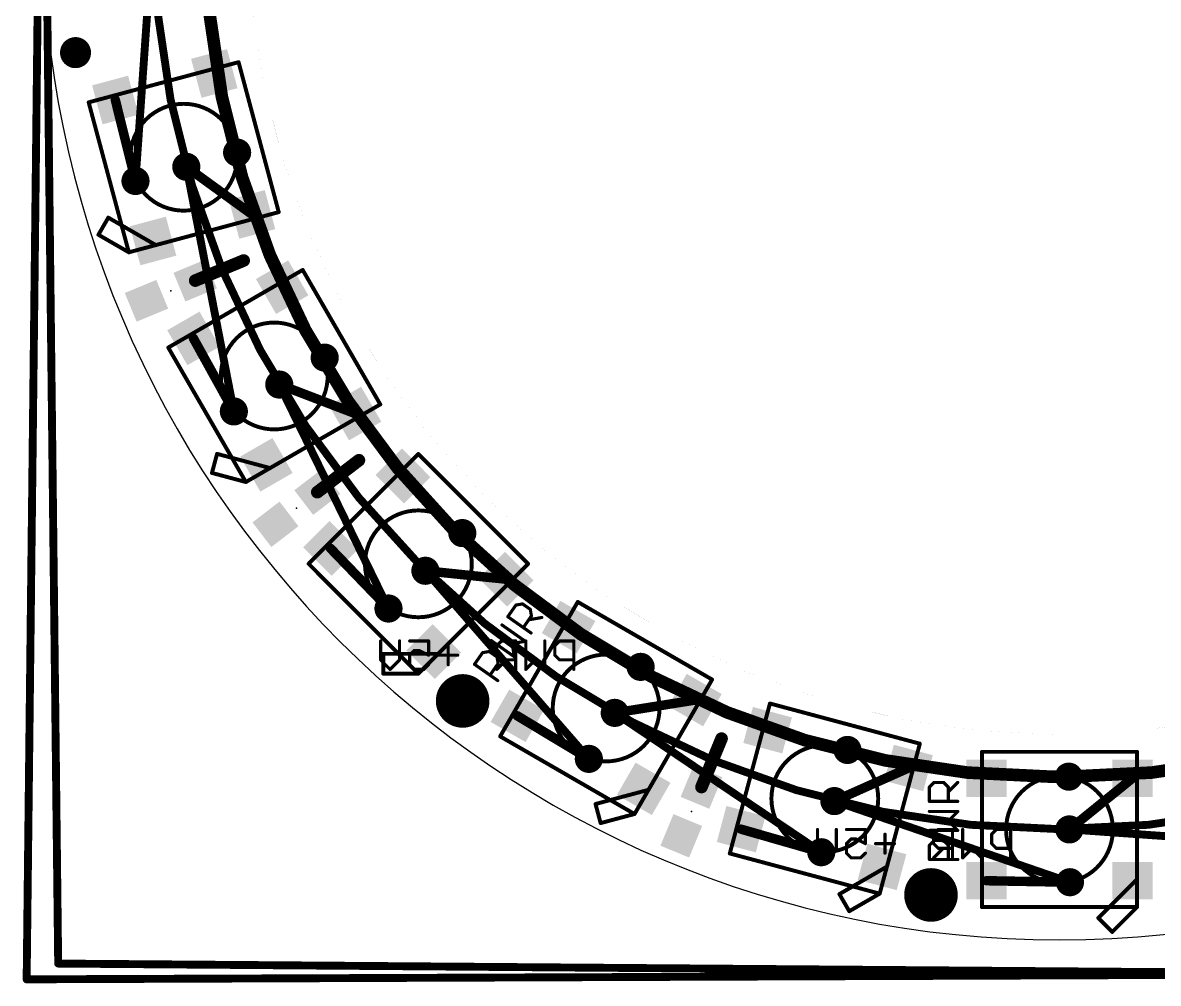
# Model space of a CAD drawing. Extents: x -33.4 to 34.4, y -34.2 to 33.7.
# Drawn here: x -33.4 to 3.18, y -34.16 to -3.23 of the extents above; entities that cross this region are included whole.
import ezdxf

# ---------------------------------------------------------------- set-up
doc = ezdxf.new("R2010")
doc.units = 0
for name, color, linetype in [('1', 22, 'CONTINUOUS'), ('16', 175, 'CONTINUOUS'), ('17', 82, 'CONTINUOUS'), ('18', 82, 'CONTINUOUS'), ('20', 7, 'CONTINUOUS'), ('21', 2, 'CONTINUOUS'), ('22', 6, 'CONTINUOUS'), ('23', 7, 'CONTINUOUS')]:
    doc.layers.add(name, color=color, linetype=linetype)

# ---------------------------------------------------------------- blocks, each defined once
blk = doc.blocks.new('RECT')
blk.add_solid([(-0.5, -0.5), (0.5, -0.5), (-0.5, 0.5), (0.5, 0.5)])
blk = doc.blocks.new('PIE')
at = {"const_width": 0.5}
blk.add_lwpolyline([(0, -0.25, 1), (0, 0.25, 1), (0, -0.25)], format="xyb", dxfattribs=at)
blk = doc.blocks.new('ROUNDP')
at = {"const_width": 0.5}
blk.add_lwpolyline([(0, -0.25, 1), (0, 0.25, 1), (0, -0.25)], format="xyb", dxfattribs=at)
blk = doc.blocks.new('ROUNDV')
at = {"const_width": 0.5}
blk.add_lwpolyline([(0, -0.25, 1), (0, 0.25, 1), (0, -0.25)], format="xyb", dxfattribs=at)

msp = doc.modelspace()

# ---------------------------------------------------------------- linework, layer by layer
at = {"layer": '1'}
for points, const_width in [([(-33.02, 33.274), (-32.258, -33.528)], 0.254), ([(-29.7678, -8.3254), (-30.4166, -5.7172)], 0.3048), ([(-26.0126, -9.4029), (-28.1305, -7.8674)], 0.3048), ([(-26.9865, -11.1783), (-27.8438, -11.5332)], 0.4064), ([(-26.2827, -10.8867), (-26.9865, -11.1783)], 0.4064), ([(-27.9006, -13.3948), (-26.5986, -15.746)], 0.3048), ([(-22.6927, -15.8152), (-25.1358, -14.8801)], 0.3048), ([(-22.5694, -17.318), (-23.1739, -17.782)], 0.4064), ([(-23.9101, -18.3469), (-23.1739, -17.782)], 0.4064), ([(-23.4829, -20.1595), (-21.6169, -22.0937)], 0.3048), ([(-20.428, -20.8785), (-17.8261, -21.1495)], 0.3048), ([(-14.3281, -25.4544), (-11.7448, -25.0427)], 0.3048), ([(-17.4652, -25.5506), (-15.162, -26.9359)], 0.3048), ([(-10.8867, -26.2827), (-11.1783, -26.9865)], 0.4064), ([(-11.1783, -26.9865), (-11.5332, -27.8438)], 0.4064), ([(-7.252, -28.2956), (-4.8631, -27.229)], 0.3048), ([(0.3185, -29.2082), (2.35, -27.56)], 0.3048), ([(-10.257, -29.2001), (-7.6738, -29.9423)], 0.3048), ([(-2.35, -30.86), (0.3371, -30.9082)], 0.3048), ([(-32.258, -33.528), (33.528, -34.036)], 0.254)]:
    msp.add_lwpolyline(points, dxfattribs=dict(at, const_width=const_width))
for points, const_width in [([(0, 29.2, 1), (0, -29.2)], 0.254), ([(0, -29.2, 0.4142), (29.2, 0)], 0.254), ([(-30.3426, -5.6988, 1), (-30.4905, -5.7356)], 0.1524), ([(-28.0858, -7.8057, 1), (-28.1752, -7.9291)], 0.1524), ([(-29.8417, -8.3438, 1), (-29.6938, -8.307)], 0.1524), ([(-26.0573, -9.4646, 1), (-25.9678, -9.3412)], 0.1524), ([(-26.9476, -11.2722, 1), (-27.0253, -11.0844)], 0.2032), ([(-26.2438, -10.9806, 1), (-26.3215, -10.7928)], 0.2032), ([(-27.8827, -11.4393, 1), (-27.8049, -11.6271)], 0.2032), ([(-27.0254, -11.0844, 1), (-26.9476, -11.2722)], 0.2032), ([(-27.8339, -13.3579, 1), (-27.9672, -13.4318)], 0.1524), ([(-25.1086, -14.8089, 1), (-25.1631, -14.9512)], 0.1524), ([(-26.6653, -15.7829, 1), (-26.532, -15.7091)], 0.1524), ([(-22.7199, -15.8863, 1), (-22.6654, -15.744)], 0.1524), ([(-22.5076, -17.3986, 1), (-22.6313, -17.2374)], 0.2032), ([(-23.2358, -17.7014, 1), (-23.1121, -17.8626)], 0.2032), ([(-23.1121, -17.8626, 1), (-23.2358, -17.7014)], 0.2032), ([(-23.9719, -18.2663, 1), (-23.8482, -18.4275)], 0.2032), ([(-23.4281, -20.1066, 1), (-23.5378, -20.2125)], 0.1524), ([(-20.4201, -20.8028, 1), (-20.4358, -20.9543)], 0.1524), ([(-17.834, -21.2253, 1), (-17.8182, -21.0737)], 0.1524), ([(-21.6718, -22.1466, 1), (-21.5621, -22.0408)], 0.1524), ([(-11.7328, -25.1179, 1), (-11.7568, -24.9674)], 0.1524), ([(-17.4259, -25.4853, 1), (-17.5044, -25.6159)], 0.1524), ([(-14.3401, -25.3791, 1), (-14.3161, -25.5296)], 0.1524), ([(-10.7928, -26.3215, 1), (-10.9806, -26.2438)], 0.2032), ([(-15.2013, -27.0012, 1), (-15.1227, -26.8706)], 0.1524), ([(-11.2722, -26.9476, 1), (-11.0844, -27.0254)], 0.2032), ([(-11.0844, -27.0253, 1), (-11.2722, -26.9476)], 0.2032), ([(-4.832, -27.2986, 1), (-4.8941, -27.1594)], 0.1524), ([(2.398, -27.6192, 1), (2.302, -27.5008)], 0.1524), ([(-11.6271, -27.8049, 1), (-11.4393, -27.8827)], 0.2032), ([(-7.283, -28.226, 1), (-7.2209, -28.3652)], 0.1524), ([(-10.236, -29.1269, 1), (-10.2781, -29.2734)], 0.1524), ([(0, -29.1365, 1), (0, -29.2635)], 0.127), ([(0, -29.2635, 1), (0, -29.1365)], 0.127), ([(0.2705, -29.149, 1), (0.3665, -29.2674)], 0.1524), ([(-7.6949, -30.0155, 1), (-7.6528, -29.869)], 0.1524), ([(-2.3486, -30.7838, 1), (-2.3514, -30.9362)], 0.1524), ([(0.3357, -30.9844, 1), (0.3384, -30.8321)], 0.1524), ([(-32.2575, -33.4645, 1), (-32.2585, -33.5915)], 0.127), ([(-32.3215, -33.5287, 1), (-32.1945, -33.5273)], 0.127)]:
    msp.add_lwpolyline(points, format="xyb", dxfattribs=dict(at, const_width=const_width))
at = {"layer": '16'}
for points, const_width in [([(-32.512, 33.274), (-33.274, -34.036)], 0.254), ([(-29.7678, -8.3254), (-29.2082, -0.3185)], 0.254), ([(-26.5986, -15.746), (-28.1305, -7.8674)], 0.254), ([(-21.6169, -22.0937), (-25.1358, -14.8801)], 0.254), ([(-15.162, -26.9359), (-20.428, -20.8785)], 0.254), ([(-7.6738, -29.9423), (-14.3281, -25.4544)], 0.254), ([(-0.3, -27.5085), (0.3, -27.5085)], 0.4064), ([(0.3371, -30.9082), (-7.252, -28.2956)], 0.254), ([(8.3254, -29.7678), (0.3185, -29.2082)], 0.254), ([(-33.274, -34.036), (33.528, -33.782)], 0.254)]:
    msp.add_lwpolyline(points, dxfattribs=dict(at, const_width=const_width))
for points, const_width in [([(-27.5085, -0.3, 0.4142), (-0.3, -27.5085)], 0.4064), ([(0.3, -27.5085, 0.4142), (27.5085, -0.3)], 0.4064), ([(-28.0682, -7.8553, 1), (-28.1928, -7.8795)], 0.127), ([(-29.8311, -8.3209, 1), (-29.7044, -8.3298)], 0.127), ([(-25.0788, -14.8522, 1), (-25.1929, -14.9079)], 0.127), ([(-26.661, -15.7581, 1), (-26.5363, -15.7338)], 0.127), ([(-20.38, -20.8369, 1), (-20.4759, -20.9202)], 0.127), ([(-21.674, -22.1215, 1), (-21.5599, -22.0658)], 0.127), ([(-14.2926, -25.4017, 1), (-14.3636, -25.507)], 0.127), ([(-15.2099, -26.9776, 1), (-15.1141, -26.8943)], 0.127), ([(-0.3, -27.4069, 1), (-0.3, -27.6101)], 0.2032), ([(-0.3, -27.6101, 1), (-0.3, -27.4069)], 0.2032), ([(0.3, -27.4069, 1), (0.3, -27.6101)], 0.2032), ([(0.3, -27.6101, 1), (0.3, -27.4069)], 0.2032), ([(-7.2313, -28.2356, 1), (-7.2726, -28.3556)], 0.127), ([(0.3229, -29.1449, 1), (0.3141, -29.2716)], 0.127), ([(-7.7094, -29.9949, 1), (-7.6383, -29.8896)], 0.127), ([(0.3164, -30.9683, 1), (0.3577, -30.8482)], 0.127), ([(-33.2742, -33.9725, 1), (-33.2738, -34.0995)], 0.127), ([(-33.3375, -34.0353, 1), (-33.2105, -34.0367)], 0.127)]:
    msp.add_lwpolyline(points, format="xyb", dxfattribs=dict(at, const_width=const_width))
at = {"layer": '20', "const_width": 0.0003}
msp.add_lwpolyline([(0, -26.162, 1), (0, 26.162, 1), (0, -26.162)], format="xyb", dxfattribs=at)
at = {"layer": '20'}
for start, end in [(180, 270), (270, 0)]:
    msp.add_arc((0, 0), 32.766, start, end, dxfattribs=at)
at = {"layer": '21'}
for points, const_width in [([(-31.2764, -5.7923), (-26.4468, -4.4982)], 0.127), ([(-26.4468, -4.4982), (-25.1527, -9.3278)], 0.127), ([(-30.2153, -9.7526), (-31.2764, -5.7923)], 0.127), ([(-30.6439, -9.5051), (-30.9621, -10.0562)], 0.127), ([(-30.2153, -9.7526), (-30.6439, -9.5051)], 0.127), ([(-25.1527, -9.3278), (-29.113, -10.389)], 0.127), ([(-29.9823, -10.6219), (-30.2153, -9.7526)], 0.127), ([(-29.113, -10.389), (-30.2153, -9.7526)], 0.127), ([(-30.9621, -10.0562), (-29.9823, -10.6219)], 0.127), ([(-29.113, -10.389), (-29.9823, -10.6219)], 0.127), ([(-28.7117, -13.6899), (-24.3816, -11.1899)], 0.127), ([(-24.3816, -11.1899), (-21.8816, -15.5201)], 0.127), ([(-26.6617, -17.2406), (-28.7117, -13.6899)], 0.127), ([(-21.8816, -15.5201), (-25.4323, -17.5701)], 0.127), ([(-27.1398, -17.1125), (-27.3045, -17.7272)], 0.127), ([(-26.6617, -17.2406), (-27.1398, -17.1125)], 0.127), ([(-26.2117, -18.0201), (-26.6617, -17.2406)], 0.127), ([(-25.4323, -17.5701), (-26.6617, -17.2406)], 0.127), ([(-24.19, -20.6545), (-20.6545, -17.119)], 0.127), ([(-20.6545, -17.119), (-17.119, -20.6545)], 0.127), ([(-25.4323, -17.5701), (-26.2117, -18.0201)], 0.127), ([(-27.3045, -17.7272), (-26.2117, -18.0201)], 0.127), ([(-21.2909, -23.5537), (-24.19, -20.6545)], 0.127), ([(-17.119, -20.6545), (-20.0181, -23.5537)], 0.127), ([(-18.0201, -26.2117), (-15.5201, -21.8816)], 0.127), ([(-17.7738, -22.3573), (-17.5113, -21.9824)], 0.1016), ([(-17.5113, -21.9824), (-17.2989, -21.945)], 0.1016), ([(-17.2989, -21.945), (-17.049, -22.1199)], 0.1016), ([(-15.5201, -21.8816), (-11.1899, -24.3816)], 0.127), ([(-17.0241, -22.8822), (-17.7738, -22.3573)], 0.1016), ([(-17.0115, -22.3324), (-17.274, -22.7072)], 0.1016), ([(-17.049, -22.1199), (-17.0115, -22.3324)], 0.1016), ([(-17.2107, -23.1487), (-17.9604, -22.6238)], 0.1016), ([(-17.099, -22.4573), (-16.6741, -22.3824)], 0.1016), ([(-18.3104, -23.1236), (-17.5607, -23.6485)], 0.1016), ([(-17.6356, -23.2236), (-17.2107, -23.1487)], 0.1016), ([(-17.5607, -23.6485), (-17.6356, -23.2236)], 0.1016), ([(-21.2909, -23.5537), (-21.7859, -23.5537)], 0.127), ([(-21.7859, -23.5537), (-21.7859, -24.19)], 0.127), ([(-20.6545, -24.19), (-21.2909, -23.5537)], 0.127), ([(-20.0181, -23.5537), (-21.2909, -23.5537)], 0.127), ([(-20.0181, -23.5537), (-20.6545, -24.19)], 0.127), ([(-18.8469, -23.8899), (-18.5845, -23.5151)], 0.1016), ([(-18.5845, -23.5151), (-18.3721, -23.4776)], 0.1016), ([(-18.3721, -23.4776), (-18.1222, -23.6526)], 0.1016), ([(-18.1222, -23.6526), (-18.0847, -23.865)], 0.1016), ([(-21.7859, -24.19), (-20.6545, -24.19)], 0.127), ([(-18.0973, -24.4148), (-18.8469, -23.8899)], 0.1016), ([(-18.0847, -23.865), (-18.3472, -24.2399)], 0.1016), ([(-11.1899, -24.3816), (-13.2399, -27.9323)], 0.127), ([(-10.6219, -29.9823), (-9.3278, -25.1527)], 0.127), ([(-9.3278, -25.1527), (-4.4982, -26.4468)], 0.127), ([(-14.4694, -28.2617), (-18.0201, -26.2117)], 0.127), ([(-4.4982, -26.4468), (-5.5594, -30.4071)], 0.127), ([(-2.5, -26.71), (2.5, -26.71)], 0.127), ([(-2.5, -31.71), (-2.5, -26.71)], 0.127), ([(2.5, -26.71), (2.5, -30.81)], 0.127), ([(-4.1918, -27.8466), (-4.0393, -27.694)], 0.1016), ([(-4.1918, -28.3042), (-4.1918, -27.8466)], 0.1016), ([(-4.0393, -27.694), (-3.7342, -27.694)], 0.1016), ([(-3.7342, -27.694), (-3.5817, -27.8466)], 0.1016), ([(-3.5817, -27.9991), (-3.2766, -27.694)], 0.1016), ([(-3.5817, -27.8466), (-3.5817, -28.3042)], 0.1016), ([(-13.2399, -27.9323), (-14.4694, -28.2617)], 0.127), ([(-13.2399, -27.9323), (-13.6899, -28.7117)], 0.127), ([(-14.4694, -28.2617), (-14.9475, -28.3898)], 0.127), ([(-14.9475, -28.3898), (-14.7828, -29.0045)], 0.127), ([(-13.6899, -28.7117), (-14.4694, -28.2617)], 0.127), ([(-3.2766, -28.3042), (-4.1918, -28.3042)], 0.1016), ([(-14.7828, -29.0045), (-13.6899, -28.7117)], 0.127), ([(-3.2766, -28.6296), (-4.1918, -28.6296)], 0.1016), ([(-3.5817, -28.9346), (-3.2766, -28.6296)], 0.1016), ([(-3.2766, -29.2397), (-3.5817, -28.9346)], 0.1016), ([(-4.1918, -29.2397), (-3.2766, -29.2397)], 0.1016), ([(-4.1918, -29.7176), (-4.0393, -29.5651)], 0.1016), ([(-4.0393, -29.5651), (-3.7342, -29.5651)], 0.1016), ([(-3.7342, -29.5651), (-3.5817, -29.7176)], 0.1016), ([(-6.6616, -31.0435), (-10.6219, -29.9823)], 0.127), ([(-4.1918, -30.1752), (-4.1918, -29.7176)], 0.1016), ([(-3.5817, -29.7176), (-3.5817, -30.1752)], 0.1016), ([(-5.5594, -30.4071), (-6.6616, -31.0435)], 0.127), ([(-5.5594, -30.4071), (-5.7923, -31.2764)], 0.127), ([(-3.2766, -30.1752), (-4.1918, -30.1752)], 0.1016), ([(-6.6616, -31.0435), (-7.0903, -31.291)], 0.127), ([(-5.7923, -31.2764), (-6.6616, -31.0435)], 0.127), ([(2.5, -30.81), (1.6, -31.71)], 0.127), ([(2.5, -30.81), (2.5, -31.71)], 0.127), ([(-7.0903, -31.291), (-6.7721, -31.8421)], 0.127), ([(-6.7721, -31.8421), (-5.7923, -31.2764)], 0.127), ([(1.6, -31.71), (-2.5, -31.71)], 0.127), ([(1.6, -31.71), (1.25, -32.06)], 0.127), ([(2.5, -31.71), (1.6, -31.71)], 0.127), ([(1.7, -32.51), (2.5, -31.71)], 0.127), ([(1.25, -32.06), (1.7, -32.51)], 0.127)]:
    msp.add_lwpolyline(points, dxfattribs=dict(at, const_width=const_width))
for points, const_width in [([(-26.4161, -4.49, 1), (-26.4775, -4.5064)], 0.0635), ([(-26.4386, -4.5289, 1), (-26.455, -4.4675)], 0.0635), ([(-31.2847, -5.7616, 1), (-31.2682, -5.823)], 0.0635), ([(-31.2458, -5.7841, 1), (-31.3071, -5.8005)], 0.0635), ([(-28.2146, -9.2805, 1), (-28.2146, -5.8396, 1), (-28.2146, -9.2805)], 0.127), ([(-30.6281, -9.4776, 1), (-30.6598, -9.5326)], 0.0635), ([(-30.6164, -9.521, 1), (-30.6714, -9.4892)], 0.0635), ([(-25.1834, -9.336, 1), (-25.122, -9.3196)], 0.0635), ([(-25.1445, -9.3585, 1), (-25.1609, -9.2972)], 0.0635), ([(-30.1994, -9.7251, 1), (-30.2312, -9.7801)], 0.0635), ([(-30.1846, -9.7444, 1), (-30.2459, -9.7608)], 0.0635), ([(-30.2459, -9.7608, 1), (-30.1846, -9.7444)], 0.0635), ([(-30.2312, -9.7801, 1), (-30.1994, -9.7251)], 0.0635), ([(-30.9463, -10.0287, 1), (-30.978, -10.0837)], 0.0635), ([(-30.9896, -10.0404, 1), (-30.9346, -10.0721)], 0.0635), ([(-29.9906, -10.5912, 1), (-29.9741, -10.6526)], 0.0635), ([(-30.013, -10.6301, 1), (-29.9517, -10.6137)], 0.0635), ([(-29.9982, -10.6494, 1), (-29.9665, -10.5944)], 0.0635), ([(-29.1212, -10.3583, 1), (-29.1048, -10.4196)], 0.0635), ([(-29.1289, -10.4165, 1), (-29.0971, -10.3615)], 0.0635), ([(-29.1048, -10.4196, 1), (-29.1212, -10.3583)], 0.0635), ([(-24.3541, -11.1741, 1), (-24.4091, -11.2058)], 0.0635), ([(-24.3657, -11.2174, 1), (-24.3974, -11.1624)], 0.0635), ([(-25.2966, -16.3255, 1), (-25.2966, -12.8845, 1), (-25.2966, -16.3255)], 0.127), ([(-28.6842, -13.6741, 1), (-28.7392, -13.7058)], 0.0635), ([(-28.7276, -13.6624, 1), (-28.6958, -13.7174)], 0.0635), ([(-21.9091, -15.5359, 1), (-21.8541, -15.5042)], 0.0635), ([(-21.8657, -15.5476, 1), (-21.8974, -15.4926)], 0.0635), ([(-27.1316, -17.0819, 1), (-27.148, -17.1432)], 0.0635), ([(-27.1091, -17.1207, 1), (-27.1705, -17.1043)], 0.0635), ([(-26.6342, -17.2248, 1), (-26.6892, -17.2565)], 0.0635), ([(-26.6535, -17.21, 1), (-26.6699, -17.2713)], 0.0635), ([(-26.6892, -17.2565, 1), (-26.6342, -17.2248)], 0.0635), ([(-26.6699, -17.2713, 1), (-26.6535, -17.21)], 0.0635), ([(-20.6321, -17.0965, 1), (-20.677, -17.1414)], 0.0635), ([(-20.6321, -17.1414, 1), (-20.677, -17.0965)], 0.0635), ([(-25.4481, -17.5426, 1), (-25.4164, -17.5976)], 0.0635), ([(-25.4164, -17.5976, 1), (-25.4481, -17.5426)], 0.0635), ([(-25.4405, -17.6007, 1), (-25.424, -17.5394)], 0.0635), ([(-27.2963, -17.6966, 1), (-27.3127, -17.7579)], 0.0635), ([(-27.3352, -17.719, 1), (-27.2738, -17.7355)], 0.0635), ([(-26.2276, -17.9926, 1), (-26.1958, -18.0476)], 0.0635), ([(-26.2392, -18.0359, 1), (-26.1842, -18.0042)], 0.0635), ([(-26.2199, -18.0507, 1), (-26.2035, -17.9894)], 0.0635), ([(-20.6545, -22.375, 1), (-20.6545, -18.9341, 1), (-20.6545, -22.375)], 0.127), ([(-24.1676, -20.6321, 1), (-24.2125, -20.677)], 0.0635), ([(-24.2125, -20.6321, 1), (-24.1676, -20.677)], 0.0635), ([(-17.0965, -20.677, 1), (-17.1414, -20.6321)], 0.0635), ([(-17.1414, -20.677, 1), (-17.0965, -20.6321)], 0.0635), ([(-17.5157, -21.9574, 1), (-17.5069, -22.0074)], 0.0508), ([(-17.4905, -21.997, 1), (-17.5321, -21.9678)], 0.0508), ([(-17.2843, -21.9242, 1), (-17.3134, -21.9658)], 0.0508), ([(-17.2945, -21.97, 1), (-17.3033, -21.9199)], 0.0508), ([(-15.5042, -21.8541, 1), (-15.5359, -21.9091)], 0.0635), ([(-15.4926, -21.8974, 1), (-15.5476, -21.8657)], 0.0635), ([(-17.7592, -22.3364, 1), (-17.7883, -22.3781)], 0.0508), ([(-17.024, -22.1155, 1), (-17.074, -22.1243)], 0.0508), ([(-17.0635, -22.1407, 1), (-17.0344, -22.0991)], 0.0508), ([(-17.0365, -22.3368, 1), (-16.9865, -22.328)], 0.0508), ([(-16.9907, -22.3469, 1), (-17.0323, -22.3178)], 0.0508), ([(-17.9458, -22.603, 1), (-17.975, -22.6446)], 0.0508), ([(-17.7946, -22.3427, 1), (-17.753, -22.3718)], 0.0508), ([(-17.2948, -22.6926, 1), (-17.2532, -22.7218)], 0.0508), ([(-17.1034, -22.4323, 1), (-17.0946, -22.4823)], 0.0508), ([(-16.6697, -22.4074, 1), (-16.6785, -22.3574)], 0.0508), ([(-17.0387, -22.903, 1), (-17.0095, -22.8614)], 0.0508), ([(-18.2958, -23.1028, 1), (-18.3249, -23.1444)], 0.0508), ([(-17.6106, -23.2192, 1), (-17.6606, -23.2281)], 0.0508), ([(-17.64, -23.1986, 1), (-17.6312, -23.2487)], 0.0508), ([(-17.2253, -23.1695, 1), (-17.1962, -23.1279)], 0.0508), ([(-17.2063, -23.1737, 1), (-17.2151, -23.1237)], 0.0508), ([(-21.7859, -23.5219, 1), (-21.7859, -23.5854)], 0.0635), ([(-21.7541, -23.5537, 1), (-21.8176, -23.5537)], 0.0635), ([(-21.2909, -23.5219, 1), (-21.2909, -23.5854)], 0.0635), ([(-21.2685, -23.5312, 1), (-21.3134, -23.5761)], 0.0635), ([(-21.3134, -23.5761, 1), (-21.2685, -23.5312)], 0.0635), ([(-21.2909, -23.5854, 1), (-21.2909, -23.5219)], 0.0635), ([(-20.0406, -23.5312, 1), (-19.9957, -23.5761)], 0.0635), ([(-19.9957, -23.5761, 1), (-20.0406, -23.5312)], 0.0635), ([(-20.0181, -23.5854, 1), (-20.0181, -23.5219)], 0.0635), ([(-18.5889, -23.4901, 1), (-18.5801, -23.5401)], 0.0508), ([(-18.5637, -23.5297, 1), (-18.6053, -23.5005)], 0.0508), ([(-18.3575, -23.4568, 1), (-18.3866, -23.4984)], 0.0508), ([(-18.3676, -23.5026, 1), (-18.3765, -23.4526)], 0.0508), ([(-18.0971, -23.6482, 1), (-18.1472, -23.657)], 0.0508), ([(-18.1367, -23.6734, 1), (-18.1076, -23.6318)], 0.0508), ([(-17.5857, -23.6529, 1), (-17.5357, -23.6441)], 0.0508), ([(-17.5753, -23.6693, 1), (-17.5461, -23.6277)], 0.0508), ([(-14.605, -27.0171, 1), (-14.605, -23.5762, 1), (-14.605, -27.0171)], 0.127), ([(-21.7859, -24.1583, 1), (-21.7859, -24.2218)], 0.0635), ([(-20.677, -24.1676, 1), (-20.6321, -24.2125)], 0.0635), ([(-20.677, -24.2125, 1), (-20.6321, -24.1676)], 0.0635), ([(-20.6545, -24.2218, 1), (-20.6545, -24.1583)], 0.0635), ([(-18.8678, -23.8753, 1), (-18.8261, -23.9045)], 0.0508), ([(-18.8324, -23.8691, 1), (-18.8615, -23.9107)], 0.0508), ([(-18.1097, -23.8694, 1), (-18.0597, -23.8606)], 0.0508), ([(-18.0639, -23.8796, 1), (-18.1055, -23.8505)], 0.0508), ([(-21.8176, -24.19, 1), (-21.7541, -24.19)], 0.0635), ([(-18.368, -24.2253, 1), (-18.3264, -24.2544)], 0.0508), ([(-18.1118, -24.4357, 1), (-18.0827, -24.394)], 0.0508), ([(-11.1624, -24.3974, 1), (-11.2174, -24.3657)], 0.0635), ([(-11.2058, -24.4091, 1), (-11.1741, -24.3541)], 0.0635), ([(-9.3196, -25.122, 1), (-9.336, -25.1834)], 0.0635), ([(-9.2972, -25.1609, 1), (-9.3585, -25.1445)], 0.0635), ([(-18.0476, -26.1958, 1), (-17.9926, -26.2276)], 0.0635), ([(-18.0042, -26.1842, 1), (-18.0359, -26.2392)], 0.0635), ([(-7.5601, -29.935, 1), (-7.5601, -26.4941, 1), (-7.5601, -29.935)], 0.127), ([(-4.4675, -26.455, 1), (-4.5289, -26.4386)], 0.0635), ([(-4.5064, -26.4775, 1), (-4.49, -26.4161)], 0.0635), ([(-2.4682, -26.71, 1), (-2.5318, -26.71)], 0.0635), ([(-2.5, -26.6783, 1), (-2.5, -26.7417)], 0.0635), ([(2.5318, -26.71, 1), (2.4682, -26.71)], 0.0635), ([(2.5, -26.7417, 1), (2.5, -26.6783)], 0.0635), ([(0, -30.9305, 1), (0, -27.4895, 1), (0, -30.9305)], 0.127), ([(-4.1664, -27.8466, 1), (-4.2172, -27.8466)], 0.0508), ([(-4.2097, -27.8286, 1), (-4.1738, -27.8645)], 0.0508), ([(-4.0393, -27.6686, 1), (-4.0393, -27.7194)], 0.0508), ([(-4.0213, -27.712, 1), (-4.0572, -27.6761)], 0.0508), ([(-3.7162, -27.6761, 1), (-3.7522, -27.712)], 0.0508), ([(-3.7342, -27.7194, 1), (-3.7342, -27.6686)], 0.0508), ([(-3.5563, -27.8466, 1), (-3.6071, -27.8466)], 0.0508), ([(-3.5996, -27.8645, 1), (-3.5637, -27.8286)], 0.0508), ([(-3.2586, -27.712, 1), (-3.2946, -27.6761)], 0.0508), ([(-13.2674, -27.9164, 1), (-13.2124, -27.9481)], 0.0635), ([(-13.2124, -27.9481, 1), (-13.2674, -27.9164)], 0.0635), ([(-13.2317, -27.9629, 1), (-13.2482, -27.9016)], 0.0635), ([(-3.5996, -27.9811, 1), (-3.5637, -28.0171)], 0.0508), ([(-14.9557, -28.3591, 1), (-14.9392, -28.4205)], 0.0635), ([(-14.9168, -28.3816, 1), (-14.9781, -28.398)], 0.0635), ([(-14.4776, -28.231, 1), (-14.4611, -28.2924)], 0.0635), ([(-14.4535, -28.2342, 1), (-14.4852, -28.2892)], 0.0635), ([(-14.4852, -28.2892, 1), (-14.4535, -28.2342)], 0.0635), ([(-14.4611, -28.2924, 1), (-14.4776, -28.231)], 0.0635), ([(-4.1918, -28.2788, 1), (-4.1918, -28.3296)], 0.0508), ([(-4.2172, -28.3042, 1), (-4.1664, -28.3042)], 0.0508), ([(-3.6071, -28.3042, 1), (-3.5563, -28.3042)], 0.0508), ([(-3.2766, -28.3296, 1), (-3.2766, -28.2788)], 0.0508), ([(-13.7174, -28.6958, 1), (-13.6624, -28.7276)], 0.0635), ([(-13.7058, -28.7392, 1), (-13.6741, -28.6842)], 0.0635), ([(-13.6817, -28.7424, 1), (-13.6982, -28.681)], 0.0635), ([(-4.1918, -28.6042, 1), (-4.1918, -28.655)], 0.0508), ([(-3.5637, -28.9167, 1), (-3.5996, -28.9526)], 0.0508), ([(-3.5996, -28.9167, 1), (-3.5637, -28.9526)], 0.0508), ([(-3.2586, -28.6475, 1), (-3.2946, -28.6116)], 0.0508), ([(-3.2766, -28.655, 1), (-3.2766, -28.6042)], 0.0508), ([(-14.791, -28.9738, 1), (-14.7745, -29.0352)], 0.0635), ([(-14.8134, -29.0127, 1), (-14.7521, -28.9963)], 0.0635), ([(-4.1918, -29.2143, 1), (-4.1918, -29.2651)], 0.0508), ([(-3.2946, -29.2576, 1), (-3.2586, -29.2217)], 0.0508), ([(-3.2766, -29.2651, 1), (-3.2766, -29.2143)], 0.0508), ([(-4.0393, -29.5397, 1), (-4.0393, -29.5905)], 0.0508), ([(-4.0213, -29.583, 1), (-4.0572, -29.5471)], 0.0508), ([(-3.7162, -29.5471, 1), (-3.7522, -29.583)], 0.0508), ([(-3.7342, -29.5905, 1), (-3.7342, -29.5397)], 0.0508), ([(-10.6137, -29.9517, 1), (-10.6301, -30.013)], 0.0635), ([(-10.6526, -29.9741, 1), (-10.5912, -29.9906)], 0.0635), ([(-4.1664, -29.7176, 1), (-4.2172, -29.7176)], 0.0508), ([(-4.2097, -29.6996, 1), (-4.1738, -29.7356)], 0.0508), ([(-3.5563, -29.7176, 1), (-3.6071, -29.7176)], 0.0508), ([(-3.5996, -29.7356, 1), (-3.5637, -29.6996)], 0.0508), ([(-5.5287, -30.4153, 1), (-5.59, -30.3989)], 0.0635), ([(-5.5435, -30.4346, 1), (-5.5752, -30.3796)], 0.0635), ([(-4.1918, -30.1498, 1), (-4.1918, -30.2006)], 0.0508), ([(-4.2172, -30.1752, 1), (-4.1664, -30.1752)], 0.0508), ([(-3.6071, -30.1752, 1), (-3.5563, -30.1752)], 0.0508), ([(-3.2766, -30.2006, 1), (-3.2766, -30.1498)], 0.0508), ([(-5.59, -30.3989, 1), (-5.5287, -30.4153)], 0.0635), ([(-6.6534, -31.0128, 1), (-6.6698, -31.0742)], 0.0635), ([(-6.6775, -31.016, 1), (-6.6457, -31.071)], 0.0635), ([(-6.6457, -31.071, 1), (-6.6775, -31.016)], 0.0635), ([(-6.6698, -31.0742, 1), (-6.6534, -31.0128)], 0.0635), ([(2.5318, -30.81, 1), (2.4682, -30.81)], 0.0635), ([(2.4682, -30.81, 1), (2.5318, -30.81)], 0.0635), ([(2.5225, -30.8325, 1), (2.4775, -30.7875)], 0.0635), ([(-7.0628, -31.2751, 1), (-7.1178, -31.3069)], 0.0635), ([(-7.1062, -31.2635, 1), (-7.0744, -31.3185)], 0.0635), ([(-5.823, -31.2682, 1), (-5.7616, -31.2847)], 0.0635), ([(-5.7764, -31.3039, 1), (-5.8082, -31.2489)], 0.0635), ([(-5.8005, -31.3071, 1), (-5.7841, -31.2458)], 0.0635), ([(-6.788, -31.8146, 1), (-6.7562, -31.8696)], 0.0635), ([(-6.7996, -31.858, 1), (-6.7446, -31.8262)], 0.0635), ([(-2.5318, -31.71, 1), (-2.4682, -31.71)], 0.0635), ([(-2.5, -31.6783, 1), (-2.5, -31.7417)], 0.0635), ([(1.5775, -31.6875, 1), (1.6225, -31.7325)], 0.0635), ([(1.6, -31.6783, 1), (1.6, -31.7417)], 0.0635), ([(1.6225, -31.7325, 1), (1.5775, -31.6875)], 0.0635), ([(1.6, -31.7417, 1), (1.6, -31.6783)], 0.0635), ([(2.4682, -31.71, 1), (2.5318, -31.71)], 0.0635), ([(2.5225, -31.7325, 1), (2.4775, -31.6875)], 0.0635), ([(2.5, -31.7417, 1), (2.5, -31.6783)], 0.0635), ([(1.2725, -32.0375, 1), (1.2275, -32.0825)], 0.0635), ([(1.2275, -32.0375, 1), (1.2725, -32.0825)], 0.0635), ([(1.6775, -32.4875, 1), (1.7225, -32.5325)], 0.0635), ([(1.6775, -32.5325, 1), (1.7225, -32.4875)], 0.0635)]:
    msp.add_lwpolyline(points, format="xyb", dxfattribs=dict(at, const_width=const_width))
at = {"layer": '22', "const_width": 0.1016}
for points in [[(-21.8696, -23.7487), (-21.8696, -23.1386)], [(-21.2595, -23.1386), (-21.2595, -23.7487)], [(-20.9341, -23.1386), (-20.324, -23.1386)], [(-20.7816, -23.4437), (-20.9341, -23.5962)], [(-20.6291, -23.4437), (-20.7816, -23.4437)], [(-20.324, -23.5962), (-20.6291, -23.4437)], [(-20.324, -23.1386), (-20.324, -23.5962)], [(-19.6935, -23.2912), (-19.6935, -23.9013)], [(-17.975, -23.1386), (-18.1276, -23.2912)], [(-18.1276, -23.2912), (-18.1276, -23.5962)], [(-17.5174, -23.1386), (-17.975, -23.1386)], [(-17.5174, -24.0538), (-17.5174, -23.1386)], [(-17.192, -24.0538), (-17.192, -23.1386)], [(-16.5819, -23.1386), (-16.5819, -24.0538)], [(-16.104, -23.1386), (-16.2565, -23.2912)], [(-16.2565, -23.2912), (-16.2565, -23.5962)], [(-15.6464, -23.1386), (-16.104, -23.1386)], [(-15.6464, -24.0538), (-15.6464, -23.1386)], [(-21.5646, -24.0538), (-21.8696, -23.7487)], [(-21.2595, -23.7487), (-21.5646, -24.0538)], [(-20.9341, -23.5962), (-20.9341, -23.9013)], [(-19.3885, -23.5962), (-19.9986, -23.5962)], [(-18.1276, -23.5962), (-17.975, -23.7487)], [(-17.8225, -23.7487), (-18.1276, -24.0538)], [(-17.975, -23.7487), (-17.5174, -23.7487)], [(-16.887, -23.7487), (-17.192, -24.0538)], [(-16.5819, -24.0538), (-16.887, -23.7487)], [(-16.2565, -23.5962), (-16.104, -23.7487)], [(-16.104, -23.7487), (-15.6464, -23.7487)], [(-20.9341, -23.9013), (-20.7816, -24.0538)], [(-20.7816, -24.0538), (-20.4765, -24.0538)], [(-20.4765, -24.0538), (-20.324, -23.9013)], [(-7.798, -29.8193), (-7.798, -29.2092)], [(-7.1879, -29.2092), (-7.1879, -29.8193)], [(-6.8625, -29.2092), (-6.2524, -29.2092)], [(-6.2524, -29.2092), (-6.2524, -29.6668)], [(-3.9034, -29.2092), (-4.056, -29.3618)], [(-3.4458, -29.2092), (-3.9034, -29.2092)], [(-3.4458, -30.1244), (-3.4458, -29.2092)], [(-3.1204, -30.1244), (-3.1204, -29.2092)], [(-2.5103, -29.2092), (-2.5103, -30.1244)], [(-2.0324, -29.2092), (-2.1849, -29.3618)], [(-1.5748, -29.2092), (-2.0324, -29.2092)], [(-1.5748, -30.1244), (-1.5748, -29.2092)], [(-6.71, -29.5143), (-6.8625, -29.6668)], [(-6.8625, -29.6668), (-6.8625, -29.9719)], [(-6.5575, -29.5143), (-6.71, -29.5143)], [(-6.2524, -29.6668), (-6.5575, -29.5143)], [(-5.3169, -29.6668), (-5.927, -29.6668)], [(-5.6219, -29.3618), (-5.6219, -29.9719)], [(-4.056, -29.3618), (-4.056, -29.6668)], [(-4.056, -29.6668), (-3.9034, -29.8193)], [(-2.1849, -29.3618), (-2.1849, -29.6668)], [(-2.1849, -29.6668), (-2.0324, -29.8193)], [(-7.493, -30.1244), (-7.798, -29.8193)], [(-7.1879, -29.8193), (-7.493, -30.1244)], [(-6.8625, -29.9719), (-6.71, -30.1244)], [(-6.4049, -30.1244), (-6.2524, -29.9719)], [(-3.7509, -29.8193), (-4.056, -30.1244)], [(-3.9034, -29.8193), (-3.4458, -29.8193)], [(-2.8154, -29.8193), (-3.1204, -30.1244)], [(-2.5103, -30.1244), (-2.8154, -29.8193)], [(-2.0324, -29.8193), (-1.5748, -29.8193)], [(-6.71, -30.1244), (-6.4049, -30.1244)]]:
    msp.add_lwpolyline(points, dxfattribs=at)
at = {"layer": '22', "const_width": 0.0508}
for points in [[(-21.8442, -23.1386, 1), (-21.895, -23.1386)], [(-21.2341, -23.1386, 1), (-21.2849, -23.1386)], [(-20.9341, -23.1132, 1), (-20.9341, -23.164)], [(-20.7816, -23.4183, 1), (-20.7816, -23.4691)], [(-20.7636, -23.4616, 1), (-20.7995, -23.4257)], [(-20.6177, -23.421, 1), (-20.6404, -23.4664)], [(-20.6291, -23.4691, 1), (-20.6291, -23.4183)], [(-20.2986, -23.1386, 1), (-20.3494, -23.1386)], [(-20.324, -23.164, 1), (-20.324, -23.1132)], [(-19.6681, -23.2912, 1), (-19.7189, -23.2912)], [(-18.1022, -23.2912, 1), (-18.153, -23.2912)], [(-18.1455, -23.2732, 1), (-18.1096, -23.3091)], [(-17.975, -23.1132, 1), (-17.975, -23.164)], [(-17.9571, -23.1566, 1), (-17.993, -23.1207)], [(-17.492, -23.1386, 1), (-17.5428, -23.1386)], [(-17.5174, -23.164, 1), (-17.5174, -23.1132)], [(-17.1666, -23.1386, 1), (-17.2174, -23.1386)], [(-16.5565, -23.1386, 1), (-16.6073, -23.1386)], [(-16.2311, -23.2912, 1), (-16.2819, -23.2912)], [(-16.2745, -23.2732, 1), (-16.2386, -23.3091)], [(-16.104, -23.1132, 1), (-16.104, -23.164)], [(-16.086, -23.1566, 1), (-16.122, -23.1207)], [(-15.621, -23.1386, 1), (-15.6718, -23.1386)], [(-15.6464, -23.164, 1), (-15.6464, -23.1132)], [(-21.8517, -23.7308, 1), (-21.8876, -23.7667)], [(-21.895, -23.7487, 1), (-21.8442, -23.7487)], [(-21.2849, -23.7487, 1), (-21.2341, -23.7487)], [(-21.2416, -23.7667, 1), (-21.2775, -23.7308)], [(-20.9521, -23.5782, 1), (-20.9162, -23.6142)], [(-20.9087, -23.5962, 1), (-20.9595, -23.5962)], [(-20.3494, -23.5962, 1), (-20.2986, -23.5962)], [(-20.3354, -23.6189, 1), (-20.3126, -23.5735)], [(-19.9986, -23.5708, 1), (-19.9986, -23.6216)], [(-19.3885, -23.6216, 1), (-19.3885, -23.5708)], [(-18.1096, -23.5782, 1), (-18.1455, -23.6142)], [(-18.153, -23.5962, 1), (-18.1022, -23.5962)], [(-17.975, -23.7233, 1), (-17.975, -23.7741)], [(-17.993, -23.7667, 1), (-17.9571, -23.7308)], [(-17.8045, -23.7667, 1), (-17.8405, -23.7308)], [(-17.5174, -23.7741, 1), (-17.5174, -23.7233)], [(-16.869, -23.7308, 1), (-16.9049, -23.7667)], [(-16.869, -23.7667, 1), (-16.9049, -23.7308)], [(-16.2386, -23.5782, 1), (-16.2745, -23.6142)], [(-16.2819, -23.5962, 1), (-16.2311, -23.5962)], [(-16.104, -23.7233, 1), (-16.104, -23.7741)], [(-16.122, -23.7667, 1), (-16.086, -23.7308)], [(-15.6464, -23.7741, 1), (-15.6464, -23.7233)], [(-21.5825, -24.0358, 1), (-21.5466, -24.0718)], [(-21.5825, -24.0718, 1), (-21.5466, -24.0358)], [(-20.9162, -23.8833, 1), (-20.9521, -23.9192)], [(-20.9595, -23.9013, 1), (-20.9087, -23.9013)], [(-20.7816, -24.0284, 1), (-20.7816, -24.0792)], [(-20.7995, -24.0718, 1), (-20.7636, -24.0358)], [(-20.4945, -24.0358, 1), (-20.4586, -24.0718)], [(-20.4765, -24.0792, 1), (-20.4765, -24.0284)], [(-20.306, -23.9192, 1), (-20.342, -23.8833)], [(-19.7189, -23.9013, 1), (-19.6681, -23.9013)], [(-18.1455, -24.0358, 1), (-18.1096, -24.0718)], [(-17.5428, -24.0538, 1), (-17.492, -24.0538)], [(-17.21, -24.0358, 1), (-17.1741, -24.0718)], [(-17.2174, -24.0538, 1), (-17.1666, -24.0538)], [(-16.6073, -24.0538, 1), (-16.5565, -24.0538)], [(-16.5999, -24.0718, 1), (-16.564, -24.0358)], [(-15.6718, -24.0538, 1), (-15.621, -24.0538)], [(-7.7726, -29.2092, 1), (-7.8234, -29.2092)], [(-7.1625, -29.2092, 1), (-7.2133, -29.2092)], [(-6.8625, -29.1838, 1), (-6.8625, -29.2346)], [(-6.227, -29.2092, 1), (-6.2778, -29.2092)], [(-6.2524, -29.2346, 1), (-6.2524, -29.1838)], [(-3.9034, -29.1838, 1), (-3.9034, -29.2346)], [(-3.8855, -29.2272, 1), (-3.9214, -29.1913)], [(-3.4204, -29.2092, 1), (-3.4712, -29.2092)], [(-3.4458, -29.2346, 1), (-3.4458, -29.1838)], [(-3.095, -29.2092, 1), (-3.1458, -29.2092)], [(-2.4849, -29.2092, 1), (-2.5357, -29.2092)], [(-2.0324, -29.1838, 1), (-2.0324, -29.2346)], [(-2.0144, -29.2272, 1), (-2.0504, -29.1913)], [(-1.5494, -29.2092, 1), (-1.6002, -29.2092)], [(-1.5748, -29.2346, 1), (-1.5748, -29.1838)], [(-6.8805, -29.6488, 1), (-6.8446, -29.6848)], [(-6.8371, -29.6668, 1), (-6.8879, -29.6668)], [(-6.71, -29.4889, 1), (-6.71, -29.5397)], [(-6.692, -29.5322, 1), (-6.7279, -29.4963)], [(-6.5461, -29.4916, 1), (-6.5688, -29.537)], [(-6.5575, -29.5397, 1), (-6.5575, -29.4889)], [(-6.2638, -29.6895, 1), (-6.241, -29.6441)], [(-5.927, -29.6414, 1), (-5.927, -29.6922)], [(-5.5965, -29.3618, 1), (-5.6473, -29.3618)], [(-5.3169, -29.6922, 1), (-5.3169, -29.6414)], [(-4.0306, -29.3618, 1), (-4.0814, -29.3618)], [(-4.038, -29.6488, 1), (-4.0739, -29.6848)], [(-4.0739, -29.3438, 1), (-4.038, -29.3797)], [(-2.167, -29.6488, 1), (-2.2029, -29.6848)], [(-2.1595, -29.3618, 1), (-2.2103, -29.3618)], [(-2.2029, -29.3438, 1), (-2.167, -29.3797)], [(-7.7801, -29.8014, 1), (-7.816, -29.8373)], [(-7.8234, -29.8193, 1), (-7.7726, -29.8193)], [(-7.2133, -29.8193, 1), (-7.1625, -29.8193)], [(-7.17, -29.8373, 1), (-7.2059, -29.8014)], [(-6.8446, -29.9539, 1), (-6.8805, -29.9898)], [(-6.8879, -29.9719, 1), (-6.8371, -29.9719)], [(-6.2778, -29.6668, 1), (-6.227, -29.6668)], [(-6.2344, -29.9898, 1), (-6.2704, -29.9539)], [(-5.6473, -29.9719, 1), (-5.5965, -29.9719)], [(-4.0814, -29.6668, 1), (-4.0306, -29.6668)], [(-3.9034, -29.7939, 1), (-3.9034, -29.8447)], [(-3.9214, -29.8373, 1), (-3.8855, -29.8014)], [(-3.7329, -29.8373, 1), (-3.7689, -29.8014)], [(-3.4458, -29.8447, 1), (-3.4458, -29.7939)], [(-2.7974, -29.8014, 1), (-2.8333, -29.8373)], [(-2.7974, -29.8373, 1), (-2.8333, -29.8014)], [(-2.2103, -29.6668, 1), (-2.1595, -29.6668)], [(-2.0324, -29.7939, 1), (-2.0324, -29.8447)], [(-2.0504, -29.8373, 1), (-2.0144, -29.8014)], [(-1.5748, -29.8447, 1), (-1.5748, -29.7939)], [(-7.5109, -30.1064, 1), (-7.475, -30.1424)], [(-7.5109, -30.1424, 1), (-7.475, -30.1064)], [(-6.71, -30.099, 1), (-6.71, -30.1498)], [(-6.7279, -30.1424, 1), (-6.692, -30.1064)], [(-6.4229, -30.1064, 1), (-6.387, -30.1424)], [(-6.4049, -30.1498, 1), (-6.4049, -30.099)], [(-4.0739, -30.1064, 1), (-4.038, -30.1424)], [(-3.4712, -30.1244, 1), (-3.4204, -30.1244)], [(-3.1384, -30.1064, 1), (-3.1025, -30.1424)], [(-3.1458, -30.1244, 1), (-3.095, -30.1244)], [(-2.5357, -30.1244, 1), (-2.4849, -30.1244)], [(-2.5283, -30.1424, 1), (-2.4924, -30.1064)], [(-1.6002, -30.1244, 1), (-1.5494, -30.1244)]]:
    msp.add_lwpolyline(points, format="xyb", dxfattribs=at)
at = {"layer": '23'}
for p in [(-31.6992, -4.191), (-28.2146, -7.5601), (-28.6291, -11.8585), (-25.2966, -14.605), (-24.5844, -18.8643), (-20.6545, -20.6545), (-19.2278, -25.0698), (-14.605, -25.2966), (-7.5601, -28.2146), (-11.8585, -28.6291), (0, -29.21), (-4.1402, -31.3182)]:
    msp.add_point(p, dxfattribs=at)

# ---------------------------------------------------------------- block references
at = {"layer": '1'}
msp.add_blockref('PIE', (-31.6992, -4.191), dxfattribs=at)
at = {"layer": '1', "xscale": 1.3, "yscale": 1.2}
for p, rotation in [((-27.229, -4.8631), 285), ((-30.4166, -5.7172), 285), ((-26.0126, -9.4029), 285), ((-29.2001, -10.257), 285), ((-25.0427, -11.7448), 300), ((-27.9006, -13.3948), 300), ((-22.6927, -15.8152), 300), ((-25.5506, -17.4652), 300), ((-21.1495, -17.8261), 315), ((-23.4829, -20.1595), 315), ((-17.8261, -21.1495), 315), ((-15.8152, -22.6927), 330), ((-20.1595, -23.4829), 315), ((-11.7448, -25.0427), 330), ((-17.4652, -25.5506), 330), ((-9.4029, -26.0126), 345), ((-4.8631, -27.229), 345), ((-13.3948, -27.9006), 330), ((-10.257, -29.2001), 345), ((-5.7172, -30.4166), 345)]:
    msp.add_blockref('RECT', p, dxfattribs=dict(at, rotation=rotation))
at = {"layer": '1', "xscale": 1.1}
for p, rotation in [((-27.8438, -11.5332), 202.5), ((-29.4144, -12.1838), 202.5), ((-23.9101, -18.3469), 217.5), ((-25.2588, -19.3818), 217.5), ((-11.5332, -27.8438), 247.5), ((-12.1838, -29.4144), 247.5)]:
    msp.add_blockref('RECT', p, dxfattribs=dict(at, rotation=rotation))
at = {"layer": '1', "xscale": 1.3, "yscale": 1.2}
for p in [(-2.35, -27.56), (2.35, -27.56), (-2.35, -30.86), (2.35, -30.86)]:
    msp.add_blockref('RECT', p, dxfattribs=at)
at = {"layer": '17', "xscale": 1.7272, "yscale": 1.7272}
for p in [(-19.2278, -25.0698), (-19.2278, -25.0698), (-4.1402, -31.3182), (-4.1402, -31.3182)]:
    msp.add_blockref('ROUNDP', p, dxfattribs=at)
at = {"layer": '18', "xscale": 0.9064, "yscale": 0.9064}
for p in [(-26.4935, -7.4094), (-26.4935, -7.4094), (-28.1305, -7.8674), (-28.1305, -7.8674), (-29.7678, -8.3254), (-29.7678, -8.3254), (-23.6728, -14.0139), (-23.6728, -14.0139), (-25.1358, -14.8801), (-25.1358, -14.8801), (-26.5986, -15.746), (-26.5986, -15.746), (-19.2392, -19.6637), (-19.2392, -19.6637), (-20.428, -20.8785), (-20.428, -20.8785), (-21.6169, -22.0937), (-21.6169, -22.0937), (-13.4943, -23.973), (-13.4943, -23.973), (-14.3281, -25.4544), (-14.3281, -25.4544), (-6.8298, -26.6487), (-6.8298, -26.6487), (-15.162, -26.9359), (-15.162, -26.9359), (0.3, -27.5085), (0.3, -27.5085), (-7.252, -28.2956), (-7.252, -28.2956), (0.3185, -29.2082), (0.3185, -29.2082), (-7.6738, -29.9423), (-7.6738, -29.9423), (0.3371, -30.9082), (0.3371, -30.9082)]:
    msp.add_blockref('ROUNDV', p, dxfattribs=at)

doc.saveas('drawing.dxf')
